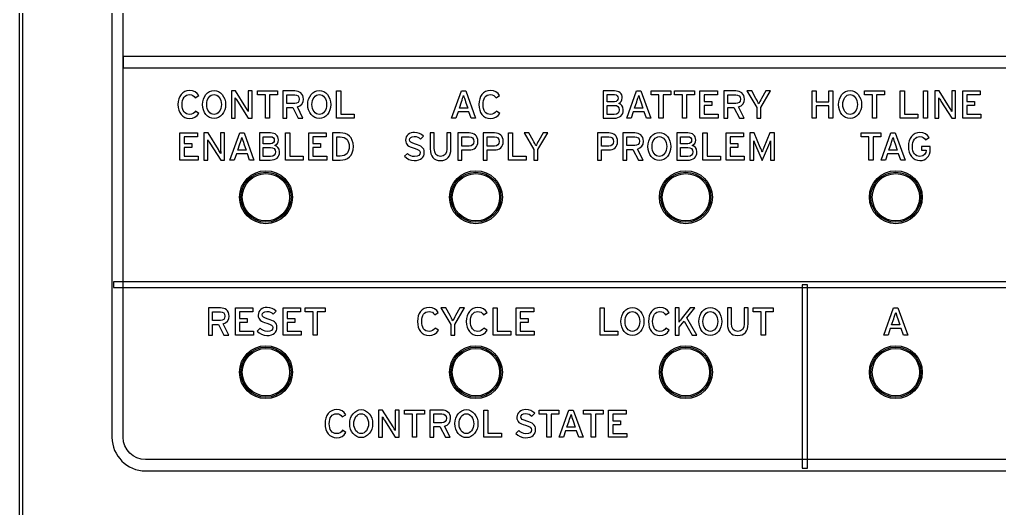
# Model space of a CAD drawing. Extents: x 5.5 to 12.5, y 5.1 to 18.5.
# Drawn here: x 5.5 to 9, y 11.382 to 13.128 of the extents above; entities that cross this region are included whole.
import ezdxf

# ---------------------------------------------------------------- set-up
doc = ezdxf.new("R2010")
doc.units = 0
doc.header["$MEASUREMENT"] = 0
doc.layers.get('0').update_dxf_attribs({"linetype": 'CONTINUOUS'})

# ---------------------------------------------------------------- blocks, each defined once
blk = doc.blocks.new('AI9-BLK22')
at = {"color": 7}
blk.add_lwpolyline([(-3.1301, 0.02), (-3.1301, -0.02), (3.13, -0.02), (3.13, 0.02)], close=True, dxfattribs=at)
blk = doc.blocks.new('AI9-BLK21')
at = {"color": 7}
blk.add_lwpolyline([(-3.1602, 0.0101), (-3.1602, -0.0101), (3.16, -0.0101), (3.16, 0.0101)], close=True, dxfattribs=at)
blk = doc.blocks.new('AI9-BLK4')
at = {"color": 7}
blk.add_lwpolyline([(0.0918, -0.0487), (0.0918, 0.0487), (0.1065, 0.0487), (0.1065, -0.0344), (0.1549, -0.0344), (0.1549, -0.0487)], close=True, dxfattribs=at)
for points, knots in [([(-0.2451, -0.0502), (-0.2592, -0.0502), (-0.2715, -0.044), (-0.2797, -0.0344), (-0.2797, -0.0344), (-0.2692, -0.0244), (-0.2692, -0.0244), (-0.2627, -0.0314), (-0.2532, -0.0359), (-0.2439, -0.0359), (-0.2303, -0.0359), (-0.2238, -0.0311), (-0.2238, -0.0216), (-0.2238, -0.0142), (-0.2296, -0.0104), (-0.2458, -0.0056), (-0.2663, 0.0006), (-0.2761, 0.0058), (-0.2761, 0.023), (-0.2761, 0.0399), (-0.262, 0.0502), (-0.2441, 0.0502), (-0.231, 0.0502), (-0.221, 0.0452), (-0.2124, 0.0369), (-0.2124, 0.0369), (-0.2226, 0.0264), (-0.2226, 0.0264), (-0.2288, 0.0328), (-0.2356, 0.0359), (-0.2453, 0.0359), (-0.2567, 0.0359), (-0.2615, 0.0302), (-0.2615, 0.0237), (-0.2615, 0.017), (-0.257, 0.0135), (-0.2403, 0.0085), (-0.221, 0.0028), (-0.2091, -0.0034), (-0.2091, -0.0208), (-0.2091, -0.0382), (-0.2203, -0.0502), (-0.2451, -0.0502)], [0, 0, 0, 0, 1, 1, 1, 2, 2, 2, 3, 3, 3, 4, 4, 4, 5, 5, 5, 6, 6, 6, 7, 7, 7, 8, 8, 8, 9, 9, 9, 10, 10, 10, 11, 11, 11, 12, 12, 12, 13, 13, 13, 14, 14, 14, 14]), ([(-0.1514, -0.0502), (-0.1755, -0.0502), (-0.1879, -0.0345), (-0.1879, -0.0078), (-0.1879, -0.0078), (-0.1879, 0.0487), (-0.1879, 0.0487), (-0.1879, 0.0487), (-0.1735, 0.0487), (-0.1735, 0.0487), (-0.1735, 0.0487), (-0.1735, -0.0073), (-0.1735, -0.0073), (-0.1735, -0.0258), (-0.1657, -0.0356), (-0.1512, -0.0356), (-0.1359, -0.0356), (-0.1287, -0.0261), (-0.1287, -0.0084), (-0.1287, -0.0084), (-0.1287, 0.0487), (-0.1287, 0.0487), (-0.1287, 0.0487), (-0.1142, 0.0487), (-0.1142, 0.0487), (-0.1142, 0.0487), (-0.1142, -0.008), (-0.1142, -0.008), (-0.1142, -0.0352), (-0.1273, -0.0502), (-0.1514, -0.0502)], [0, 0, 0, 0, 1, 1, 1, 2, 2, 2, 3, 3, 3, 4, 4, 4, 5, 5, 5, 6, 6, 6, 7, 7, 7, 8, 8, 8, 9, 9, 9, 10, 10, 10, 10]), ([(-0.0498, -0.0123), (-0.0498, -0.0123), (-0.0753, -0.0123), (-0.0753, -0.0123), (-0.0753, -0.0123), (-0.0753, -0.0487), (-0.0753, -0.0487), (-0.0753, -0.0487), (-0.0896, -0.0487), (-0.0896, -0.0487), (-0.0896, -0.0487), (-0.0896, 0.0487), (-0.0896, 0.0487), (-0.0896, 0.0487), (-0.0489, 0.0487), (-0.0489, 0.0487), (-0.031, 0.0487), (-0.0176, 0.0383), (-0.0176, 0.0182), (-0.0176, -0.0018), (-0.031, -0.0123), (-0.0498, -0.0123)], [0, 0, 0, 0, 1, 1, 1, 2, 2, 2, 3, 3, 3, 4, 4, 4, 5, 5, 5, 6, 6, 6, 7, 7, 7, 7]), ([(0.0408, -0.0123), (0.0408, -0.0123), (0.0155, -0.0123), (0.0155, -0.0123), (0.0155, -0.0123), (0.0155, -0.0487), (0.0155, -0.0487), (0.0155, -0.0487), (0.0012, -0.0487), (0.0012, -0.0487), (0.0012, -0.0487), (0.0012, 0.0487), (0.0012, 0.0487), (0.0012, 0.0487), (0.0419, 0.0487), (0.0419, 0.0487), (0.0598, 0.0487), (0.073, 0.0383), (0.073, 0.0182), (0.073, -0.0018), (0.0598, -0.0123), (0.0408, -0.0123)], [0, 0, 0, 0, 1, 1, 1, 2, 2, 2, 3, 3, 3, 4, 4, 4, 5, 5, 5, 6, 6, 6, 7, 7, 7, 7]), ([(0.1969, -0.0101), (0.1969, -0.0101), (0.1969, -0.0487), (0.1969, -0.0487), (0.1969, -0.0487), (0.1822, -0.0487), (0.1822, -0.0487), (0.1822, -0.0487), (0.1822, -0.0101), (0.1822, -0.0101), (0.1822, -0.0101), (0.1475, 0.0487), (0.1475, 0.0487), (0.1475, 0.0487), (0.1645, 0.0487), (0.1645, 0.0487), (0.1645, 0.0487), (0.1797, 0.0218), (0.1797, 0.0218), (0.1829, 0.0158), (0.1879, 0.0061), (0.1897, 0.0025), (0.1914, 0.0061), (0.1962, 0.0154), (0.1996, 0.0216), (0.1996, 0.0216), (0.215, 0.0487), (0.215, 0.0487), (0.215, 0.0487), (0.2317, 0.0487), (0.2317, 0.0487), (0.2317, 0.0487), (0.1969, -0.0101), (0.1969, -0.0101)], [0, 0, 0, 0, 1, 1, 1, 2, 2, 2, 3, 3, 3, 4, 4, 4, 5, 5, 5, 6, 6, 6, 7, 7, 7, 8, 8, 8, 9, 9, 9, 10, 10, 10, 11, 11, 11, 11]), ([(-0.0491, 0.0349), (-0.0491, 0.0349), (-0.0753, 0.0349), (-0.0753, 0.0349), (-0.0753, 0.0349), (-0.0753, 0.0015), (-0.0753, 0.0015), (-0.0753, 0.0015), (-0.0491, 0.0015), (-0.0491, 0.0015), (-0.0381, 0.0015), (-0.0324, 0.0078), (-0.0324, 0.0182), (-0.0324, 0.0289), (-0.0389, 0.0349), (-0.0491, 0.0349)], [0, 0, 0, 0, 1, 1, 1, 2, 2, 2, 3, 3, 3, 4, 4, 4, 5, 5, 5, 5]), ([(0.0415, 0.0349), (0.0415, 0.0349), (0.0155, 0.0349), (0.0155, 0.0349), (0.0155, 0.0349), (0.0155, 0.0015), (0.0155, 0.0015), (0.0155, 0.0015), (0.0415, 0.0015), (0.0415, 0.0015), (0.0527, 0.0015), (0.0582, 0.0078), (0.0582, 0.0182), (0.0582, 0.0289), (0.0517, 0.0349), (0.0415, 0.0349)], [0, 0, 0, 0, 1, 1, 1, 2, 2, 2, 3, 3, 3, 4, 4, 4, 5, 5, 5, 5])]:
    blk.add_open_spline(points, degree=3, knots=knots, dxfattribs=at)
blk = doc.blocks.new('AI9-BLK3')
at = {"color": 7}
blk.add_lwpolyline([(-0.0106, -0.0486), (-0.0189, -0.0255), (-0.0576, -0.0255), (-0.0657, -0.0486), (-0.0809, -0.0486), (-0.0459, 0.0486), (-0.0304, 0.0486), (0.0049, -0.0486)], close=True, dxfattribs=at)
for points, knots in [([(0.0576, -0.0501), (0.0325, -0.0501), (0.0165, -0.0295), (0.0165, 0), (0.0165, 0.0295), (0.0325, 0.0501), (0.0576, 0.0501), (0.0735, 0.0501), (0.084, 0.0438), (0.0907, 0.032), (0.0907, 0.032), (0.0778, 0.0239), (0.0778, 0.0239), (0.0728, 0.0319), (0.0676, 0.0357), (0.0576, 0.0357), (0.0407, 0.0357), (0.0314, 0.0219), (0.0314, 0), (0.0314, -0.0217), (0.0407, -0.0355), (0.0576, -0.0355), (0.0678, -0.0355), (0.074, -0.0314), (0.079, -0.0234), (0.079, -0.0234), (0.091, -0.0315), (0.091, -0.0315), (0.0841, -0.0434), (0.0723, -0.0501), (0.0576, -0.0501)], [0, 0, 0, 0, 1, 1, 1, 2, 2, 2, 3, 3, 3, 4, 4, 4, 5, 5, 5, 6, 6, 6, 7, 7, 7, 8, 8, 8, 9, 9, 9, 10, 10, 10, 10]), ([(-0.0311, 0.01), (-0.0333, 0.0169), (-0.0373, 0.0281), (-0.0383, 0.0322), (-0.0395, 0.0281), (-0.043, 0.0171), (-0.0454, 0.0098), (-0.0454, 0.0098), (-0.0533, -0.0124), (-0.0533, -0.0124), (-0.0533, -0.0124), (-0.0232, -0.0124), (-0.0232, -0.0124), (-0.0232, -0.0124), (-0.0311, 0.01), (-0.0311, 0.01)], [0, 0, 0, 0, 1, 1, 1, 2, 2, 2, 3, 3, 3, 4, 4, 4, 5, 5, 5, 5])]:
    blk.add_open_spline(points, degree=3, knots=knots, dxfattribs=at)
blk = doc.blocks.new('AI9-BLK2')
at = {"color": 7}
for points in [[(0.0609, 0.0496), (0.0609, 0.1469), (0.0755, 0.1469), (0.0755, 0.0639), (0.1239, 0.0639), (0.1239, 0.0496)], [(0.1436, 0.0496), (0.1436, 0.1469), (0.2063, 0.1469), (0.2063, 0.1326), (0.1582, 0.1326), (0.1582, 0.1087), (0.1861, 0.1087), (0.1861, 0.0946), (0.1582, 0.0946), (0.1582, 0.0639), (0.2083, 0.0639), (0.2083, 0.0496)]]:
    blk.add_lwpolyline(points, close=True, dxfattribs=at)
for major_axis, ratio in [((0, -0.0502), 0.816468), ((0, 0.0356), 0.736081)]:
    blk.add_ellipse((-0.0948, 0.0983), major_axis=major_axis, ratio=ratio, dxfattribs=at)
for points, knots in [([(-0.2762, 0.086), (-0.2762, 0.086), (-0.3017, 0.086), (-0.3017, 0.086), (-0.3017, 0.086), (-0.3017, 0.0496), (-0.3017, 0.0496), (-0.3017, 0.0496), (-0.316, 0.0496), (-0.316, 0.0496), (-0.316, 0.0496), (-0.316, 0.1469), (-0.316, 0.1469), (-0.316, 0.1469), (-0.2753, 0.1469), (-0.2753, 0.1469), (-0.2574, 0.1469), (-0.244, 0.1366), (-0.244, 0.1164), (-0.244, 0.0965), (-0.2574, 0.086), (-0.2762, 0.086)], [0, 0, 0, 0, 1, 1, 1, 2, 2, 2, 3, 3, 3, 4, 4, 4, 5, 5, 5, 6, 6, 6, 7, 7, 7, 7]), ([(-0.1729, 0.0894), (-0.1729, 0.0894), (-0.1529, 0.0496), (-0.1529, 0.0496), (-0.1529, 0.0496), (-0.1698, 0.0496), (-0.1698, 0.0496), (-0.1698, 0.0496), (-0.189, 0.0882), (-0.189, 0.0882), (-0.189, 0.0882), (-0.2109, 0.0882), (-0.2109, 0.0882), (-0.2109, 0.0882), (-0.2109, 0.0496), (-0.2109, 0.0496), (-0.2109, 0.0496), (-0.2252, 0.0496), (-0.2252, 0.0496), (-0.2252, 0.0496), (-0.2252, 0.1469), (-0.2252, 0.1469), (-0.2252, 0.1469), (-0.1827, 0.1469), (-0.1827, 0.1469), (-0.1658, 0.1469), (-0.1515, 0.1378), (-0.1515, 0.1178), (-0.1515, 0.1023), (-0.1596, 0.0927), (-0.1729, 0.0894)], [0, 0, 0, 0, 1, 1, 1, 2, 2, 2, 3, 3, 3, 4, 4, 4, 5, 5, 5, 6, 6, 6, 7, 7, 7, 8, 8, 8, 9, 9, 9, 10, 10, 10, 10]), ([(0.0058, 0.0496), (0.0058, 0.0496), (-0.0328, 0.0496), (-0.0328, 0.0496), (-0.0328, 0.0496), (-0.0328, 0.1469), (-0.0328, 0.1469), (-0.0328, 0.1469), (0.0071, 0.1469), (0.0071, 0.1469), (0.0242, 0.1469), (0.0351, 0.138), (0.0351, 0.1216), (0.0351, 0.1118), (0.0299, 0.1056), (0.0228, 0.1021), (0.0304, 0.1001), (0.0392, 0.093), (0.0392, 0.0796), (0.0392, 0.0598), (0.0271, 0.0496), (0.0058, 0.0496)], [0, 0, 0, 0, 1, 1, 1, 2, 2, 2, 3, 3, 3, 4, 4, 4, 5, 5, 5, 6, 6, 6, 7, 7, 7, 7]), ([(0.3017, 0.0496), (0.3017, 0.0496), (0.3017, 0.1011), (0.3017, 0.1011), (0.3017, 0.1068), (0.3017, 0.1154), (0.3019, 0.1182), (0.3008, 0.1154), (0.2981, 0.1083), (0.2957, 0.1028), (0.2957, 0.1028), (0.2721, 0.0481), (0.2721, 0.0481), (0.2721, 0.0481), (0.2486, 0.1028), (0.2486, 0.1028), (0.2464, 0.1083), (0.2437, 0.1154), (0.2424, 0.1182), (0.2426, 0.1154), (0.2428, 0.1068), (0.2428, 0.1011), (0.2428, 0.1011), (0.2428, 0.0496), (0.2428, 0.0496), (0.2428, 0.0496), (0.229, 0.0496), (0.229, 0.0496), (0.229, 0.0496), (0.229, 0.1469), (0.229, 0.1469), (0.229, 0.1469), (0.244, 0.1469), (0.244, 0.1469), (0.244, 0.1469), (0.2659, 0.0951), (0.2659, 0.0951), (0.2681, 0.0896), (0.2712, 0.0825), (0.2724, 0.0784), (0.2738, 0.0825), (0.2766, 0.0894), (0.279, 0.0951), (0.279, 0.0951), (0.3003, 0.1469), (0.3003, 0.1469), (0.3003, 0.1469), (0.316, 0.1469), (0.316, 0.1469), (0.316, 0.1469), (0.316, 0.0496), (0.316, 0.0496), (0.316, 0.0496), (0.3017, 0.0496), (0.3017, 0.0496)], [0, 0, 0, 0, 1, 1, 1, 2, 2, 2, 3, 3, 3, 4, 4, 4, 5, 5, 5, 6, 6, 6, 7, 7, 7, 8, 8, 8, 9, 9, 9, 10, 10, 10, 11, 11, 11, 12, 12, 12, 13, 13, 13, 14, 14, 14, 15, 15, 15, 16, 16, 16, 17, 17, 17, 18, 18, 18, 18]), ([(-0.2755, 0.1332), (-0.2755, 0.1332), (-0.3017, 0.1332), (-0.3017, 0.1332), (-0.3017, 0.1332), (-0.3017, 0.0997), (-0.3017, 0.0997), (-0.3017, 0.0997), (-0.2755, 0.0997), (-0.2755, 0.0997), (-0.2645, 0.0997), (-0.259, 0.1061), (-0.259, 0.1164), (-0.259, 0.1271), (-0.2654, 0.1332), (-0.2755, 0.1332)], [0, 0, 0, 0, 1, 1, 1, 2, 2, 2, 3, 3, 3, 4, 4, 4, 5, 5, 5, 5]), ([(-0.1827, 0.1332), (-0.1827, 0.1332), (-0.2109, 0.1332), (-0.2109, 0.1332), (-0.2109, 0.1332), (-0.2109, 0.1018), (-0.2109, 0.1018), (-0.2109, 0.1018), (-0.1827, 0.1018), (-0.1827, 0.1018), (-0.1729, 0.1018), (-0.1661, 0.1068), (-0.1661, 0.1175), (-0.1661, 0.1276), (-0.1729, 0.1332), (-0.1827, 0.1332)], [0, 0, 0, 0, 1, 1, 1, 2, 2, 2, 3, 3, 3, 4, 4, 4, 5, 5, 5, 5]), ([(0.007, 0.1335), (0.007, 0.1335), (-0.019, 0.1335), (-0.019, 0.1335), (-0.019, 0.1335), (-0.019, 0.1083), (-0.019, 0.1083), (-0.019, 0.1083), (0.007, 0.1083), (0.007, 0.1083), (0.0166, 0.1083), (0.0206, 0.1144), (0.0206, 0.1208), (0.0206, 0.128), (0.0168, 0.1335), (0.007, 0.1335)], [0, 0, 0, 0, 1, 1, 1, 2, 2, 2, 3, 3, 3, 4, 4, 4, 5, 5, 5, 5]), ([(0.0073, 0.0953), (0.0073, 0.0953), (-0.019, 0.0953), (-0.019, 0.0953), (-0.019, 0.0953), (-0.019, 0.063), (-0.019, 0.063), (-0.019, 0.063), (0.007, 0.063), (0.007, 0.063), (0.0199, 0.063), (0.0245, 0.0696), (0.0245, 0.0791), (0.0245, 0.0891), (0.0183, 0.0953), (0.0073, 0.0953)], [0, 0, 0, 0, 1, 1, 1, 2, 2, 2, 3, 3, 3, 4, 4, 4, 5, 5, 5, 5])]:
    blk.add_open_spline(points, degree=3, knots=knots, dxfattribs=at)
blk = doc.blocks.new('AI9-BLK1')
at = {"color": 7}
for points in [[(-0.1923, -0.0486), (-0.2006, -0.0255), (-0.2395, -0.0255), (-0.2476, -0.0486), (-0.2626, -0.0486), (-0.2276, 0.0486), (-0.2123, 0.0486), (-0.1768, -0.0486)], [(-0.1334, 0.0343), (-0.1334, -0.0486), (-0.1479, -0.0486), (-0.1479, 0.0343), (-0.1763, 0.0343), (-0.1763, 0.0486), (-0.105, 0.0486), (-0.105, 0.0343)], [(-0.049, 0.0343), (-0.049, -0.0486), (-0.0636, -0.0486), (-0.0636, 0.0343), (-0.0919, 0.0343), (-0.0919, 0.0486), (-0.0208, 0.0486), (-0.0208, 0.0343)], [(-0.0016, -0.0486), (-0.0016, 0.0486), (0.0611, 0.0486), (0.0611, 0.0345), (0.013, 0.0345), (0.013, 0.0105), (0.0409, 0.0105), (0.0409, -0.0038), (0.013, -0.0038), (0.013, -0.0345), (0.0631, -0.0345), (0.0631, -0.0486)]]:
    blk.add_lwpolyline(points, close=True, dxfattribs=at)
for points, knots in [([(-0.3084, -0.0486), (-0.3084, -0.0486), (-0.3472, -0.0486), (-0.3472, -0.0486), (-0.3472, -0.0486), (-0.3472, 0.0486), (-0.3472, 0.0486), (-0.3472, 0.0486), (-0.307, 0.0486), (-0.307, 0.0486), (-0.2902, 0.0486), (-0.2791, 0.0398), (-0.2791, 0.0234), (-0.2791, 0.0134), (-0.2845, 0.0074), (-0.2915, 0.004), (-0.284, 0.0019), (-0.2752, -0.0052), (-0.2752, -0.0188), (-0.2752, -0.0384), (-0.2872, -0.0486), (-0.3084, -0.0486)], [0, 0, 0, 0, 1, 1, 1, 2, 2, 2, 3, 3, 3, 4, 4, 4, 5, 5, 5, 6, 6, 6, 7, 7, 7, 7]), ([(-0.3072, 0.0353), (-0.3072, 0.0353), (-0.3334, 0.0353), (-0.3334, 0.0353), (-0.3334, 0.0353), (-0.3334, 0.0102), (-0.3334, 0.0102), (-0.3334, 0.0102), (-0.3072, 0.0102), (-0.3072, 0.0102), (-0.2977, 0.0102), (-0.2938, 0.0162), (-0.2938, 0.0226), (-0.2938, 0.0298), (-0.2976, 0.0353), (-0.3072, 0.0353)], [0, 0, 0, 0, 1, 1, 1, 2, 2, 2, 3, 3, 3, 4, 4, 4, 5, 5, 5, 5]), ([(0.1363, -0.0088), (0.1363, -0.0088), (0.1561, -0.0486), (0.1561, -0.0486), (0.1561, -0.0486), (0.1394, -0.0486), (0.1394, -0.0486), (0.1394, -0.0486), (0.1201, -0.0102), (0.1201, -0.0102), (0.1201, -0.0102), (0.0981, -0.0102), (0.0981, -0.0102), (0.0981, -0.0102), (0.0981, -0.0486), (0.0981, -0.0486), (0.0981, -0.0486), (0.0838, -0.0486), (0.0838, -0.0486), (0.0838, -0.0486), (0.0838, 0.0486), (0.0838, 0.0486), (0.0838, 0.0486), (0.1265, 0.0486), (0.1265, 0.0486), (0.1434, 0.0486), (0.1577, 0.0396), (0.1577, 0.0196), (0.1577, 0.0041), (0.1496, -0.0055), (0.1363, -0.0088)], [0, 0, 0, 0, 1, 1, 1, 2, 2, 2, 3, 3, 3, 4, 4, 4, 5, 5, 5, 6, 6, 6, 7, 7, 7, 8, 8, 8, 9, 9, 9, 10, 10, 10, 10]), ([(0.2157, -0.0102), (0.2157, -0.0102), (0.2157, -0.0486), (0.2157, -0.0486), (0.2157, -0.0486), (0.2013, -0.0486), (0.2013, -0.0486), (0.2013, -0.0486), (0.2013, -0.0102), (0.2013, -0.0102), (0.2013, -0.0102), (0.1663, 0.0486), (0.1663, 0.0486), (0.1663, 0.0486), (0.1834, 0.0486), (0.1834, 0.0486), (0.1834, 0.0486), (0.1985, 0.0219), (0.1985, 0.0219), (0.202, 0.0158), (0.207, 0.0062), (0.2085, 0.0026), (0.2102, 0.0062), (0.2151, 0.0155), (0.2185, 0.0217), (0.2185, 0.0217), (0.2338, 0.0486), (0.2338, 0.0486), (0.2338, 0.0486), (0.2507, 0.0486), (0.2507, 0.0486), (0.2507, 0.0486), (0.2157, -0.0102), (0.2157, -0.0102)], [0, 0, 0, 0, 1, 1, 1, 2, 2, 2, 3, 3, 3, 4, 4, 4, 5, 5, 5, 6, 6, 6, 7, 7, 7, 8, 8, 8, 9, 9, 9, 10, 10, 10, 11, 11, 11, 11]), ([(-0.2128, 0.01), (-0.2152, 0.0169), (-0.219, 0.0281), (-0.2202, 0.0322), (-0.2213, 0.0281), (-0.2247, 0.0171), (-0.2273, 0.0098), (-0.2273, 0.0098), (-0.235, -0.0124), (-0.235, -0.0124), (-0.235, -0.0124), (-0.2051, -0.0124), (-0.2051, -0.0124), (-0.2051, -0.0124), (-0.2128, 0.01), (-0.2128, 0.01)], [0, 0, 0, 0, 1, 1, 1, 2, 2, 2, 3, 3, 3, 4, 4, 4, 5, 5, 5, 5]), ([(0.1265, 0.035), (0.1265, 0.035), (0.0981, 0.035), (0.0981, 0.035), (0.0981, 0.035), (0.0981, 0.0036), (0.0981, 0.0036), (0.0981, 0.0036), (0.1265, 0.0036), (0.1265, 0.0036), (0.1362, 0.0036), (0.1431, 0.0086), (0.1431, 0.0193), (0.1431, 0.0293), (0.1363, 0.035), (0.1265, 0.035)], [0, 0, 0, 0, 1, 1, 1, 2, 2, 2, 3, 3, 3, 4, 4, 4, 5, 5, 5, 5]), ([(-0.307, -0.0029), (-0.307, -0.0029), (-0.3334, -0.0029), (-0.3334, -0.0029), (-0.3334, -0.0029), (-0.3334, -0.0353), (-0.3334, -0.0353), (-0.3334, -0.0353), (-0.3074, -0.0353), (-0.3074, -0.0353), (-0.2945, -0.0353), (-0.2898, -0.0288), (-0.2898, -0.0191), (-0.2898, -0.0091), (-0.296, -0.0029), (-0.307, -0.0029)], [0, 0, 0, 0, 1, 1, 1, 2, 2, 2, 3, 3, 3, 4, 4, 4, 5, 5, 5, 5])]:
    blk.add_open_spline(points, degree=3, knots=knots, dxfattribs=at)

msp = doc.modelspace()

# ---------------------------------------------------------------- linework, layer by layer
at = {"color": 7}
for points in [[(6.392, 12.8586), (6.392, 12.7758), (6.3776, 12.7758), (6.3776, 12.8586), (6.3491, 12.8586), (6.3491, 12.8729), (6.4205, 12.8729), (6.4205, 12.8586)], [(6.6322, 12.7758), (6.6322, 12.8729), (6.6466, 12.8729), (6.6466, 12.7901), (6.6952, 12.7901), (6.6952, 12.7758)], [(8.3898, 12.7758), (8.3898, 12.8194), (8.3452, 12.8194), (8.3452, 12.7758), (8.3306, 12.7758), (8.3306, 12.8729), (8.3452, 12.8729), (8.3452, 12.8337), (8.3898, 12.8337), (8.3898, 12.8729), (8.4045, 12.8729), (8.4045, 12.7758)], [(8.5605, 12.8586), (8.5605, 12.7758), (8.5459, 12.7758), (8.5459, 12.8586), (8.5175, 12.8586), (8.5175, 12.8729), (8.5888, 12.8729), (8.5888, 12.8586)], [(8.6455, 12.7758), (8.6455, 12.8729), (8.6601, 12.8729), (8.6601, 12.7901), (8.7085, 12.7901), (8.7085, 12.7758)], [(8.7288, 12.7758), (8.7288, 12.8729), (8.7433, 12.8729), (8.7433, 12.7758)], [(8.8685, 12.7758), (8.8685, 12.8729), (8.9312, 12.8729), (8.9312, 12.8588), (8.8832, 12.8588), (8.8832, 12.8349), (8.9111, 12.8349), (8.9111, 12.8206), (8.8832, 12.8206), (8.8832, 12.7899), (8.9333, 12.7899), (8.9333, 12.7758)], [(6.0725, 12.6258), (6.0725, 12.7231), (6.1352, 12.7231), (6.1352, 12.7088), (6.0871, 12.7088), (6.0871, 12.6848), (6.115, 12.6848), (6.115, 12.6707), (6.0871, 12.6707), (6.0871, 12.6401), (6.1373, 12.6401), (6.1373, 12.6258)], [(6.3212, 12.6258), (6.3131, 12.6488), (6.2742, 12.6488), (6.2661, 12.6258), (6.251, 12.6258), (6.2861, 12.7231), (6.3014, 12.7231), (6.3369, 12.6258)], [(6.4497, 12.6258), (6.4497, 12.7231), (6.4644, 12.7231), (6.4644, 12.6401), (6.5128, 12.6401), (6.5128, 12.6258)], [(6.5324, 12.6258), (6.5324, 12.7231), (6.5949, 12.7231), (6.5949, 12.7088), (6.5471, 12.7088), (6.5471, 12.6848), (6.575, 12.6848), (6.575, 12.6707), (6.5471, 12.6707), (6.5471, 12.6401), (6.5972, 12.6401), (6.5972, 12.6258)], [(8.5481, 12.7088), (8.5481, 12.6258), (8.5337, 12.6258), (8.5337, 12.7088), (8.5053, 12.7088), (8.5053, 12.7231), (8.5766, 12.7231), (8.5766, 12.7088)], [(8.6474, 12.6258), (8.6391, 12.6488), (8.6003, 12.6488), (8.5922, 12.6258), (8.5771, 12.6258), (8.612, 12.7231), (8.6276, 12.7231), (8.6629, 12.6258)], [(8.2946, 12.1808), (8.2946, 11.5256), (8.3147, 11.5256), (8.3147, 12.1808)], [(6.2704, 12.0008), (6.2704, 12.098), (6.3331, 12.098), (6.3331, 12.0838), (6.2851, 12.0838), (6.2851, 12.0599), (6.313, 12.0599), (6.313, 12.0456), (6.2851, 12.0456), (6.2851, 12.0149), (6.3352, 12.0149), (6.3352, 12.0008)], [(6.4408, 12.0008), (6.4408, 12.098), (6.5033, 12.098), (6.5033, 12.0838), (6.4552, 12.0838), (6.4552, 12.0599), (6.4833, 12.0599), (6.4833, 12.0456), (6.4552, 12.0456), (6.4552, 12.0149), (6.5055, 12.0149), (6.5055, 12.0008)], [(6.5629, 12.0837), (6.5629, 12.0008), (6.5484, 12.0008), (6.5484, 12.0837), (6.52, 12.0837), (6.52, 12.098), (6.5913, 12.098), (6.5913, 12.0837)], [(7.1908, 12.0008), (7.1908, 12.098), (7.2054, 12.098), (7.2054, 12.0151), (7.2538, 12.0151), (7.2538, 12.0008)], [(7.2735, 12.0008), (7.2735, 12.098), (7.3362, 12.098), (7.3362, 12.0838), (7.2881, 12.0838), (7.2881, 12.0599), (7.316, 12.0599), (7.316, 12.0456), (7.2881, 12.0456), (7.2881, 12.0149), (7.3382, 12.0149), (7.3382, 12.0008)], [(7.5735, 12.0008), (7.5735, 12.098), (7.5882, 12.098), (7.5882, 12.0151), (7.6366, 12.0151), (7.6366, 12.0008)], [(8.1635, 12.0837), (8.1635, 12.0008), (8.1489, 12.0008), (8.1489, 12.0837), (8.1206, 12.0837), (8.1206, 12.098), (8.1917, 12.098), (8.1917, 12.0837)], [(8.657, 12.0008), (8.6487, 12.0239), (8.6098, 12.0239), (8.6019, 12.0008), (8.5867, 12.0008), (8.6217, 12.098), (8.637, 12.098), (8.6725, 12.0008)], [(6.9176, 11.7187), (6.9176, 11.6358), (6.9031, 11.6358), (6.9031, 11.7187), (6.8747, 11.7187), (6.8747, 11.733), (6.946, 11.733), (6.946, 11.7187)], [(7.1577, 11.6358), (7.1577, 11.733), (7.1722, 11.733), (7.1722, 11.6501), (7.2207, 11.6501), (7.2207, 11.6358)], [(7.398, 11.7187), (7.398, 11.6358), (7.3835, 11.6358), (7.3835, 11.7187), (7.3551, 11.7187), (7.3551, 11.733), (7.4264, 11.733), (7.4264, 11.7187)], [(7.4972, 11.6358), (7.4889, 11.6589), (7.4502, 11.6589), (7.4421, 11.6358), (7.4269, 11.6358), (7.4619, 11.733), (7.4774, 11.733), (7.5127, 11.6358)], [(7.5563, 11.7187), (7.5563, 11.6358), (7.5417, 11.6358), (7.5417, 11.7187), (7.5134, 11.7187), (7.5134, 11.733), (7.5845, 11.733), (7.5845, 11.7187)], [(7.6037, 11.6358), (7.6037, 11.733), (7.6664, 11.733), (7.6664, 11.7188), (7.6183, 11.7188), (7.6183, 11.6949), (7.6462, 11.6949), (7.6462, 11.6806), (7.6183, 11.6806), (7.6183, 11.6499), (7.6684, 11.6499), (7.6684, 11.6358)]]:
    msp.add_lwpolyline(points, close=True, dxfattribs=at)
for centre, radius in [((6.3797, 12.4933), 0.0945), ((6.3797, 12.4933), 0.0895), ((6.3797, 12.4933), 0.0845), ((7.1297, 12.4933), 0.0945), ((7.1297, 12.4933), 0.0895), ((7.1297, 12.4933), 0.0845), ((7.8797, 12.4933), 0.0945), ((7.8797, 12.4933), 0.0895), ((7.8797, 12.4933), 0.0845), ((8.6297, 12.4933), 0.0945), ((8.6297, 12.4933), 0.0895), ((8.6297, 12.4933), 0.0845), ((6.3797, 11.8684), 0.0945), ((6.3797, 11.8684), 0.0895), ((6.3797, 11.8684), 0.0845), ((7.1297, 11.8684), 0.0945), ((7.1297, 11.8684), 0.0895), ((7.1297, 11.8684), 0.0845), ((7.8797, 11.8684), 0.0945), ((7.8797, 11.8684), 0.0895), ((7.8797, 11.8684), 0.0845), ((8.6297, 11.8684), 0.0945), ((8.6297, 11.8684), 0.0895), ((8.6297, 11.8684), 0.0845)]:
    msp.add_circle(centre, radius, dxfattribs=at)
for centre, major_axis, ratio in [((6.1943, 12.8244), (0, -0.0501), 0.821306), ((6.1943, 12.8245), (0, 0.0356), 0.740924), ((6.5701, 12.8244), (0, -0.0501), 0.821306), ((6.5701, 12.8245), (0, 0.0356), 0.736081), ((8.4663, 12.8244), (0, -0.0501), 0.821306), ((8.4663, 12.8245), (0, 0.0356), 0.736081), ((7.6886, 12.0494), (0, -0.0501), 0.821306), ((7.6886, 12.0495), (0, 0.0356), 0.736081), ((7.967, 12.0494), (0, -0.0501), 0.821306), ((7.967, 12.0495), (0, 0.0356), 0.740924), ((6.7197, 11.6845), (0, -0.05), 0.819279), ((7.0957, 11.6845), (0, -0.05), 0.822721), ((6.7197, 11.6844), (0, 0.0355), 0.737864), ((7.0957, 11.6844), (0, 0.0355), 0.737864)]:
    msp.add_ellipse(centre, major_axis=major_axis, ratio=ratio, dxfattribs=at)
for points, knots in [([(5.8796, 18.4983), (5.6701, 18.4983), (5.4996, 18.3279), (5.4996, 18.1183), (5.4996, 18.1183), (5.4996, 5.8684), (5.4996, 5.8684), (5.4996, 5.6589), (5.6701, 5.4884), (5.8796, 5.4884), (5.8796, 5.4884), (12.1297, 5.4884), (12.1297, 5.4884), (12.3391, 5.4884), (12.5097, 5.6589), (12.5097, 5.8684), (12.5097, 5.8684), (12.5097, 18.1183), (12.5097, 18.1183), (12.5097, 18.3279), (12.3391, 18.4983), (12.1297, 18.4983), (12.1297, 18.4983), (5.8796, 18.4983), (5.8796, 18.4983)], [0, 0, 0, 0, 1, 1, 1, 2, 2, 2, 3, 3, 3, 4, 4, 4, 5, 5, 5, 6, 6, 6, 7, 7, 7, 8, 8, 8, 8]), ([(5.5096, 5.8684), (5.5096, 5.8684), (5.5096, 18.1183), (5.5096, 18.1183), (5.5096, 18.3224), (5.6756, 18.4883), (5.8796, 18.4883), (5.8796, 18.4883), (12.1297, 18.4883), (12.1297, 18.4883), (12.3336, 18.4883), (12.4997, 18.3224), (12.4997, 18.1183), (12.4997, 18.1183), (12.4997, 5.8684), (12.4997, 5.8684), (12.4997, 5.6644), (12.3336, 5.4984), (12.1297, 5.4984), (12.1297, 5.4984), (5.8796, 5.4984), (5.8796, 5.4984), (5.6756, 5.4984), (5.5096, 5.6644), (5.5096, 5.8684)], [0, 0, 0, 0, 1, 1, 1, 2, 2, 2, 3, 3, 3, 4, 4, 4, 5, 5, 5, 6, 6, 6, 7, 7, 7, 8, 8, 8, 8]), ([(5.9497, 11.5156), (5.8835, 11.5156), (5.8296, 11.5697), (5.8296, 11.6358), (5.8296, 11.6358), (5.8296, 16.4958), (5.8296, 16.4958), (5.8296, 16.562), (5.8835, 16.6157), (5.9497, 16.6157), (5.9497, 16.6157), (12.0497, 16.6157), (12.0497, 16.6157), (12.1159, 16.6157), (12.1696, 16.562), (12.1696, 16.4958), (12.1696, 16.4958), (12.1696, 11.6358), (12.1696, 11.6358), (12.1696, 11.5697), (12.1159, 11.5156), (12.0497, 11.5156), (12.0497, 11.5156), (5.9497, 11.5156), (5.9497, 11.5156)], [0, 0, 0, 0, 1, 1, 1, 2, 2, 2, 3, 3, 3, 4, 4, 4, 5, 5, 5, 6, 6, 6, 7, 7, 7, 8, 8, 8, 8]), ([(12.0497, 11.5559), (12.0938, 11.5559), (12.1297, 11.5917), (12.1297, 11.6358), (12.1297, 11.6358), (12.1297, 16.4958), (12.1297, 16.4958), (12.1297, 16.5399), (12.0938, 16.5757), (12.0497, 16.5757), (12.0497, 16.5757), (5.9497, 16.5757), (5.9497, 16.5757), (5.9054, 16.5757), (5.8696, 16.5399), (5.8696, 16.4958), (5.8696, 16.4958), (5.8696, 11.6358), (5.8696, 11.6358), (5.8696, 11.5917), (5.9054, 11.5559), (5.9497, 11.5559), (5.9497, 11.5559), (12.0497, 11.5559), (12.0497, 11.5559)], [0, 0, 0, 0, 1, 1, 1, 2, 2, 2, 3, 3, 3, 4, 4, 4, 5, 5, 5, 6, 6, 6, 7, 7, 7, 8, 8, 8, 8]), ([(5.8696, 12.9558), (5.8696, 12.9558), (5.8696, 11.6358), (5.8696, 11.6358), (5.8696, 11.5917), (5.9054, 11.5559), (5.9497, 11.5559), (5.9497, 11.5559), (12.0497, 11.5559), (12.0497, 11.5559), (12.0938, 11.5559), (12.1297, 11.5917), (12.1297, 11.6358), (12.1297, 11.6358), (12.1297, 12.9558), (12.1297, 12.9558), (12.1297, 12.9558), (5.8696, 12.9558), (5.8696, 12.9558)], [0, 0, 0, 0, 1, 1, 1, 2, 2, 2, 3, 3, 3, 4, 4, 4, 5, 5, 5, 6, 6, 6, 6]), ([(6.1064, 12.7742), (6.0813, 12.7742), (6.0653, 12.7949), (6.0653, 12.8244), (6.0653, 12.8538), (6.0813, 12.8745), (6.1064, 12.8745), (6.1223, 12.8745), (6.1328, 12.8681), (6.1395, 12.8564), (6.1395, 12.8564), (6.1266, 12.8483), (6.1266, 12.8483), (6.1216, 12.8562), (6.1164, 12.86), (6.1064, 12.86), (6.0896, 12.86), (6.0802, 12.8462), (6.0802, 12.8244), (6.0802, 12.8027), (6.0896, 12.7889), (6.1064, 12.7889), (6.1166, 12.7889), (6.1228, 12.793), (6.1278, 12.8009), (6.1278, 12.8009), (6.1398, 12.7928), (6.1398, 12.7928), (6.133, 12.781), (6.1211, 12.7742), (6.1064, 12.7742)], [0, 0, 0, 0, 1, 1, 1, 2, 2, 2, 3, 3, 3, 4, 4, 4, 5, 5, 5, 6, 6, 6, 7, 7, 7, 8, 8, 8, 9, 9, 9, 10, 10, 10, 10]), ([(6.3161, 12.7758), (6.3161, 12.7758), (6.2775, 12.8368), (6.2775, 12.8368), (6.2751, 12.8404), (6.2716, 12.8462), (6.2702, 12.8487), (6.2702, 12.845), (6.2702, 12.8316), (6.2702, 12.8263), (6.2702, 12.8263), (6.2702, 12.7758), (6.2702, 12.7758), (6.2702, 12.7758), (6.2561, 12.7758), (6.2561, 12.7758), (6.2561, 12.7758), (6.2561, 12.8729), (6.2561, 12.8729), (6.2561, 12.8729), (6.2709, 12.8729), (6.2709, 12.8729), (6.2709, 12.8729), (6.308, 12.8137), (6.308, 12.8137), (6.3104, 12.8097), (6.3147, 12.8025), (6.3161, 12.7999), (6.3161, 12.8035), (6.3159, 12.8175), (6.3159, 12.8228), (6.3159, 12.8228), (6.3159, 12.8729), (6.3159, 12.8729), (6.3159, 12.8729), (6.33, 12.8729), (6.33, 12.8729), (6.33, 12.8729), (6.33, 12.7758), (6.33, 12.7758), (6.33, 12.7758), (6.3161, 12.7758), (6.3161, 12.7758)], [0, 0, 0, 0, 1, 1, 1, 2, 2, 2, 3, 3, 3, 4, 4, 4, 5, 5, 5, 6, 6, 6, 7, 7, 7, 8, 8, 8, 9, 9, 9, 10, 10, 10, 11, 11, 11, 12, 12, 12, 13, 13, 13, 14, 14, 14, 14]), ([(6.4921, 12.8156), (6.4921, 12.8156), (6.5119, 12.7758), (6.5119, 12.7758), (6.5119, 12.7758), (6.4952, 12.7758), (6.4952, 12.7758), (6.4952, 12.7758), (6.4759, 12.8142), (6.4759, 12.8142), (6.4759, 12.8142), (6.4539, 12.8142), (6.4539, 12.8142), (6.4539, 12.8142), (6.4539, 12.7758), (6.4539, 12.7758), (6.4539, 12.7758), (6.4396, 12.7758), (6.4396, 12.7758), (6.4396, 12.7758), (6.4396, 12.8729), (6.4396, 12.8729), (6.4396, 12.8729), (6.4823, 12.8729), (6.4823, 12.8729), (6.4992, 12.8729), (6.5135, 12.864), (6.5135, 12.844), (6.5135, 12.8285), (6.5054, 12.8189), (6.4921, 12.8156)], [0, 0, 0, 0, 1, 1, 1, 2, 2, 2, 3, 3, 3, 4, 4, 4, 5, 5, 5, 6, 6, 6, 7, 7, 7, 8, 8, 8, 9, 9, 9, 10, 10, 10, 10]), ([(6.4823, 12.8593), (6.4823, 12.8593), (6.4539, 12.8593), (6.4539, 12.8593), (6.4539, 12.8593), (6.4539, 12.828), (6.4539, 12.828), (6.4539, 12.828), (6.4823, 12.828), (6.4823, 12.828), (6.4919, 12.828), (6.4988, 12.833), (6.4988, 12.8437), (6.4988, 12.8537), (6.4921, 12.8593), (6.4823, 12.8593)], [0, 0, 0, 0, 1, 1, 1, 2, 2, 2, 3, 3, 3, 4, 4, 4, 5, 5, 5, 5]), ([(8.8294, 12.7758), (8.8294, 12.7758), (8.7907, 12.8368), (8.7907, 12.8368), (8.7883, 12.8404), (8.785, 12.8462), (8.7834, 12.8487), (8.7834, 12.845), (8.7836, 12.8316), (8.7836, 12.8263), (8.7836, 12.8263), (8.7836, 12.7758), (8.7836, 12.7758), (8.7836, 12.7758), (8.7693, 12.7758), (8.7693, 12.7758), (8.7693, 12.7758), (8.7693, 12.8729), (8.7693, 12.8729), (8.7693, 12.8729), (8.7843, 12.8729), (8.7843, 12.8729), (8.7843, 12.8729), (8.8212, 12.8137), (8.8212, 12.8137), (8.8238, 12.8097), (8.8279, 12.8025), (8.8293, 12.7999), (8.8293, 12.8035), (8.8291, 12.8175), (8.8291, 12.8228), (8.8291, 12.8228), (8.8291, 12.8729), (8.8291, 12.8729), (8.8291, 12.8729), (8.8432, 12.8729), (8.8432, 12.8729), (8.8432, 12.8729), (8.8432, 12.7758), (8.8432, 12.7758), (8.8432, 12.7758), (8.8294, 12.7758), (8.8294, 12.7758)], [0, 0, 0, 0, 1, 1, 1, 2, 2, 2, 3, 3, 3, 4, 4, 4, 5, 5, 5, 6, 6, 6, 7, 7, 7, 8, 8, 8, 9, 9, 9, 10, 10, 10, 11, 11, 11, 12, 12, 12, 13, 13, 13, 14, 14, 14, 14]), ([(6.2179, 12.6258), (6.2179, 12.6258), (6.1791, 12.6867), (6.1791, 12.6867), (6.1769, 12.6904), (6.1734, 12.6962), (6.1721, 12.6988), (6.1721, 12.6952), (6.1721, 12.6816), (6.1721, 12.6762), (6.1721, 12.6762), (6.1721, 12.6258), (6.1721, 12.6258), (6.1721, 12.6258), (6.1579, 12.6258), (6.1579, 12.6258), (6.1579, 12.6258), (6.1579, 12.7231), (6.1579, 12.7231), (6.1579, 12.7231), (6.1727, 12.7231), (6.1727, 12.7231), (6.1727, 12.7231), (6.2098, 12.6637), (6.2098, 12.6637), (6.2122, 12.6597), (6.2165, 12.6525), (6.2179, 12.65), (6.2179, 12.6537), (6.2177, 12.6674), (6.2177, 12.673), (6.2177, 12.673), (6.2177, 12.7231), (6.2177, 12.7231), (6.2177, 12.7231), (6.2318, 12.7231), (6.2318, 12.7231), (6.2318, 12.7231), (6.2318, 12.6258), (6.2318, 12.6258), (6.2318, 12.6258), (6.2179, 12.6258), (6.2179, 12.6258)], [0, 0, 0, 0, 1, 1, 1, 2, 2, 2, 3, 3, 3, 4, 4, 4, 5, 5, 5, 6, 6, 6, 7, 7, 7, 8, 8, 8, 9, 9, 9, 10, 10, 10, 11, 11, 11, 12, 12, 12, 13, 13, 13, 14, 14, 14, 14]), ([(6.3009, 12.6843), (6.2985, 12.6912), (6.2945, 12.7024), (6.2935, 12.7067), (6.2925, 12.7024), (6.2888, 12.6914), (6.2864, 12.6842), (6.2864, 12.6842), (6.2787, 12.6619), (6.2787, 12.6619), (6.2787, 12.6619), (6.3087, 12.6619), (6.3087, 12.6619), (6.3087, 12.6619), (6.3009, 12.6843), (6.3009, 12.6843)], [0, 0, 0, 0, 1, 1, 1, 2, 2, 2, 3, 3, 3, 4, 4, 4, 5, 5, 5, 5]), ([(6.3946, 12.6258), (6.3946, 12.6258), (6.356, 12.6258), (6.356, 12.6258), (6.356, 12.6258), (6.356, 12.7231), (6.356, 12.7231), (6.356, 12.7231), (6.396, 12.7231), (6.396, 12.7231), (6.4129, 12.7231), (6.4239, 12.7141), (6.4239, 12.6978), (6.4239, 12.6879), (6.4187, 12.6817), (6.4115, 12.6783), (6.4192, 12.6762), (6.428, 12.6692), (6.428, 12.6557), (6.428, 12.6359), (6.4158, 12.6258), (6.3946, 12.6258)], [0, 0, 0, 0, 1, 1, 1, 2, 2, 2, 3, 3, 3, 4, 4, 4, 5, 5, 5, 6, 6, 6, 7, 7, 7, 7]), ([(6.3958, 12.7096), (6.3958, 12.7096), (6.3698, 12.7096), (6.3698, 12.7096), (6.3698, 12.7096), (6.3698, 12.6845), (6.3698, 12.6845), (6.3698, 12.6845), (6.3958, 12.6845), (6.3958, 12.6845), (6.4055, 12.6845), (6.4093, 12.6905), (6.4093, 12.6969), (6.4093, 12.7041), (6.4056, 12.7096), (6.3958, 12.7096)], [0, 0, 0, 0, 1, 1, 1, 2, 2, 2, 3, 3, 3, 4, 4, 4, 5, 5, 5, 5]), ([(6.6444, 12.6258), (6.6444, 12.6258), (6.6179, 12.6258), (6.6179, 12.6258), (6.6179, 12.6258), (6.6179, 12.7231), (6.6179, 12.7231), (6.6179, 12.7231), (6.6444, 12.7231), (6.6444, 12.7231), (6.6704, 12.7231), (6.6918, 12.7088), (6.6918, 12.6743), (6.6918, 12.6401), (6.6697, 12.6258), (6.6444, 12.6258)], [0, 0, 0, 0, 1, 1, 1, 2, 2, 2, 3, 3, 3, 4, 4, 4, 5, 5, 5, 5]), ([(6.6444, 12.7088), (6.6444, 12.7088), (6.6323, 12.7088), (6.6323, 12.7088), (6.6323, 12.7088), (6.6323, 12.6401), (6.6323, 12.6401), (6.6323, 12.6401), (6.6444, 12.6401), (6.6444, 12.6401), (6.6675, 12.6401), (6.6768, 12.654), (6.6768, 12.6743), (6.6768, 12.6948), (6.6675, 12.7088), (6.6444, 12.7088)], [0, 0, 0, 0, 1, 1, 1, 2, 2, 2, 3, 3, 3, 4, 4, 4, 5, 5, 5, 5]), ([(8.6269, 12.6843), (8.6246, 12.6912), (8.6207, 12.7024), (8.6196, 12.7067), (8.6184, 12.7024), (8.615, 12.6914), (8.6126, 12.6842), (8.6126, 12.6842), (8.6046, 12.6619), (8.6046, 12.6619), (8.6046, 12.6619), (8.6348, 12.6619), (8.6348, 12.6619), (8.6348, 12.6619), (8.6269, 12.6843), (8.6269, 12.6843)], [0, 0, 0, 0, 1, 1, 1, 2, 2, 2, 3, 3, 3, 4, 4, 4, 5, 5, 5, 5]), ([(8.7156, 12.6242), (8.6904, 12.6242), (8.6744, 12.6451), (8.6744, 12.6743), (8.6744, 12.7038), (8.6904, 12.7246), (8.7156, 12.7246), (8.7314, 12.7246), (8.7419, 12.7181), (8.7486, 12.7064), (8.7486, 12.7064), (8.7359, 12.6984), (8.7359, 12.6984), (8.7309, 12.7064), (8.7256, 12.71), (8.7156, 12.71), (8.6985, 12.71), (8.6892, 12.6962), (8.6892, 12.6743), (8.6892, 12.6526), (8.6985, 12.6388), (8.7156, 12.6388), (8.7314, 12.6388), (8.7376, 12.6494), (8.7376, 12.6607), (8.7376, 12.6607), (8.7376, 12.6611), (8.7376, 12.6611), (8.7376, 12.6611), (8.7218, 12.6611), (8.7218, 12.6611), (8.7218, 12.6611), (8.7218, 12.675), (8.7218, 12.675), (8.7218, 12.675), (8.7524, 12.675), (8.7524, 12.675), (8.7524, 12.675), (8.7524, 12.6638), (8.7524, 12.6638), (8.7524, 12.6388), (8.7373, 12.6242), (8.7156, 12.6242)], [0, 0, 0, 0, 1, 1, 1, 2, 2, 2, 3, 3, 3, 4, 4, 4, 5, 5, 5, 6, 6, 6, 7, 7, 7, 8, 8, 8, 9, 9, 9, 10, 10, 10, 11, 11, 11, 12, 12, 12, 13, 13, 13, 14, 14, 14, 14]), ([(6.3962, 12.6714), (6.3962, 12.6714), (6.3698, 12.6714), (6.3698, 12.6714), (6.3698, 12.6714), (6.3698, 12.6392), (6.3698, 12.6392), (6.3698, 12.6392), (6.3956, 12.6392), (6.3956, 12.6392), (6.4086, 12.6392), (6.4134, 12.6457), (6.4134, 12.6552), (6.4134, 12.6652), (6.4072, 12.6714), (6.3962, 12.6714)], [0, 0, 0, 0, 1, 1, 1, 2, 2, 2, 3, 3, 3, 4, 4, 4, 5, 5, 5, 5]), ([(6.2267, 12.0406), (6.2267, 12.0406), (6.2465, 12.0008), (6.2465, 12.0008), (6.2465, 12.0008), (6.2296, 12.0008), (6.2296, 12.0008), (6.2296, 12.0008), (6.2103, 12.0392), (6.2103, 12.0392), (6.2103, 12.0392), (6.1884, 12.0392), (6.1884, 12.0392), (6.1884, 12.0392), (6.1884, 12.0008), (6.1884, 12.0008), (6.1884, 12.0008), (6.1741, 12.0008), (6.1741, 12.0008), (6.1741, 12.0008), (6.1741, 12.098), (6.1741, 12.098), (6.1741, 12.098), (6.2167, 12.098), (6.2167, 12.098), (6.2337, 12.098), (6.248, 12.089), (6.248, 12.069), (6.248, 12.0535), (6.2398, 12.0439), (6.2267, 12.0406)], [0, 0, 0, 0, 1, 1, 1, 2, 2, 2, 3, 3, 3, 4, 4, 4, 5, 5, 5, 6, 6, 6, 7, 7, 7, 8, 8, 8, 9, 9, 9, 10, 10, 10, 10]), ([(6.2167, 12.0842), (6.2167, 12.0842), (6.1884, 12.0842), (6.1884, 12.0842), (6.1884, 12.0842), (6.1884, 12.053), (6.1884, 12.053), (6.1884, 12.053), (6.2167, 12.053), (6.2167, 12.053), (6.2265, 12.053), (6.2332, 12.058), (6.2332, 12.0685), (6.2332, 12.0787), (6.2267, 12.0842), (6.2167, 12.0842)], [0, 0, 0, 0, 1, 1, 1, 2, 2, 2, 3, 3, 3, 4, 4, 4, 5, 5, 5, 5]), ([(6.3829, 11.9993), (6.3688, 11.9993), (6.3565, 12.0055), (6.3484, 12.0149), (6.3484, 12.0149), (6.3588, 12.0251), (6.3588, 12.0251), (6.3653, 12.018), (6.375, 12.0136), (6.3841, 12.0136), (6.3977, 12.0136), (6.4043, 12.0184), (6.4043, 12.0277), (6.4043, 12.0353), (6.3986, 12.0391), (6.3822, 12.0439), (6.3617, 12.0499), (6.3519, 12.0551), (6.3519, 12.0725), (6.3519, 12.0894), (6.366, 12.0995), (6.3839, 12.0995), (6.3972, 12.0995), (6.4072, 12.0947), (6.4158, 12.0864), (6.4158, 12.0864), (6.4055, 12.0759), (6.4055, 12.0759), (6.3994, 12.0821), (6.3924, 12.0852), (6.3829, 12.0852), (6.3715, 12.0852), (6.3665, 12.0797), (6.3665, 12.0732), (6.3665, 12.0664), (6.371, 12.063), (6.3879, 12.058), (6.407, 12.0521), (6.4189, 12.0461), (6.4189, 12.0287), (6.4189, 12.0112), (6.4079, 11.9993), (6.3829, 11.9993)], [0, 0, 0, 0, 1, 1, 1, 2, 2, 2, 3, 3, 3, 4, 4, 4, 5, 5, 5, 6, 6, 6, 7, 7, 7, 8, 8, 8, 9, 9, 9, 10, 10, 10, 11, 11, 11, 12, 12, 12, 13, 13, 13, 14, 14, 14, 14]), ([(6.9622, 11.9993), (6.937, 11.9993), (6.921, 12.0199), (6.921, 12.0494), (6.921, 12.0788), (6.937, 12.0995), (6.9622, 12.0995), (6.978, 12.0995), (6.9885, 12.0931), (6.9953, 12.0814), (6.9953, 12.0814), (6.9823, 12.0733), (6.9823, 12.0733), (6.9774, 12.0813), (6.9722, 12.0851), (6.9622, 12.0851), (6.9453, 12.0851), (6.9362, 12.0713), (6.9362, 12.0494), (6.9362, 12.0277), (6.9453, 12.0139), (6.9622, 12.0139), (6.9724, 12.0139), (6.9786, 12.018), (6.9836, 12.026), (6.9836, 12.026), (6.9956, 12.0179), (6.9956, 12.0179), (6.9887, 12.006), (6.977, 11.9993), (6.9622, 11.9993)], [0, 0, 0, 0, 1, 1, 1, 2, 2, 2, 3, 3, 3, 4, 4, 4, 5, 5, 5, 6, 6, 6, 7, 7, 7, 8, 8, 8, 9, 9, 9, 10, 10, 10, 10]), ([(7.0543, 12.0392), (7.0543, 12.0392), (7.0543, 12.0008), (7.0543, 12.0008), (7.0543, 12.0008), (7.0397, 12.0008), (7.0397, 12.0008), (7.0397, 12.0008), (7.0397, 12.0392), (7.0397, 12.0392), (7.0397, 12.0392), (7.0049, 12.098), (7.0049, 12.098), (7.0049, 12.098), (7.022, 12.098), (7.022, 12.098), (7.022, 12.098), (7.0371, 12.0713), (7.0371, 12.0713), (7.0404, 12.0652), (7.0454, 12.0556), (7.0471, 12.052), (7.0487, 12.0556), (7.0537, 12.0649), (7.0571, 12.0711), (7.0571, 12.0711), (7.0724, 12.098), (7.0724, 12.098), (7.0724, 12.098), (7.0891, 12.098), (7.0891, 12.098), (7.0891, 12.098), (7.0543, 12.0392), (7.0543, 12.0392)], [0, 0, 0, 0, 1, 1, 1, 2, 2, 2, 3, 3, 3, 4, 4, 4, 5, 5, 5, 6, 6, 6, 7, 7, 7, 8, 8, 8, 9, 9, 9, 10, 10, 10, 11, 11, 11, 11]), ([(7.1363, 11.9993), (7.1112, 11.9993), (7.0953, 12.0199), (7.0953, 12.0494), (7.0953, 12.0788), (7.1112, 12.0995), (7.1363, 12.0995), (7.1522, 12.0995), (7.1627, 12.0931), (7.1694, 12.0814), (7.1694, 12.0814), (7.1565, 12.0733), (7.1565, 12.0733), (7.1515, 12.0813), (7.1463, 12.0851), (7.1363, 12.0851), (7.1195, 12.0851), (7.1103, 12.0713), (7.1103, 12.0494), (7.1103, 12.0277), (7.1195, 12.0139), (7.1363, 12.0139), (7.1465, 12.0139), (7.1527, 12.018), (7.1577, 12.026), (7.1577, 12.026), (7.1699, 12.0179), (7.1699, 12.0179), (7.1629, 12.006), (7.1512, 11.9993), (7.1363, 11.9993)], [0, 0, 0, 0, 1, 1, 1, 2, 2, 2, 3, 3, 3, 4, 4, 4, 5, 5, 5, 6, 6, 6, 7, 7, 7, 8, 8, 8, 9, 9, 9, 10, 10, 10, 10]), ([(7.7871, 11.9993), (7.762, 11.9993), (7.746, 12.0199), (7.746, 12.0494), (7.746, 12.0788), (7.762, 12.0995), (7.7871, 12.0995), (7.803, 12.0995), (7.8135, 12.0931), (7.8202, 12.0814), (7.8202, 12.0814), (7.8073, 12.0733), (7.8073, 12.0733), (7.8023, 12.0813), (7.7971, 12.0851), (7.7871, 12.0851), (7.7701, 12.0851), (7.7609, 12.0713), (7.7609, 12.0494), (7.7609, 12.0277), (7.7701, 12.0139), (7.7871, 12.0139), (7.7973, 12.0139), (7.8035, 12.018), (7.8085, 12.026), (7.8085, 12.026), (7.8205, 12.0179), (7.8205, 12.0179), (7.8136, 12.006), (7.8018, 11.9993), (7.7871, 11.9993)], [0, 0, 0, 0, 1, 1, 1, 2, 2, 2, 3, 3, 3, 4, 4, 4, 5, 5, 5, 6, 6, 6, 7, 7, 7, 8, 8, 8, 9, 9, 9, 10, 10, 10, 10]), ([(7.9017, 12.0008), (7.9017, 12.0008), (7.8738, 12.0506), (7.8738, 12.0506), (7.8738, 12.0506), (7.8557, 12.0289), (7.8557, 12.0289), (7.8557, 12.0289), (7.8557, 12.0008), (7.8557, 12.0008), (7.8557, 12.0008), (7.8416, 12.0008), (7.8416, 12.0008), (7.8416, 12.0008), (7.8416, 12.098), (7.8416, 12.098), (7.8416, 12.098), (7.8557, 12.098), (7.8557, 12.098), (7.8557, 12.098), (7.8557, 12.0647), (7.8557, 12.0647), (7.8557, 12.0611), (7.8555, 12.0506), (7.8553, 12.0475), (7.8571, 12.0499), (7.8634, 12.058), (7.8667, 12.0621), (7.8667, 12.0621), (7.8955, 12.098), (7.8955, 12.098), (7.8955, 12.098), (7.912, 12.098), (7.912, 12.098), (7.912, 12.098), (7.8834, 12.0628), (7.8834, 12.0628), (7.8834, 12.0628), (7.9182, 12.0008), (7.9182, 12.0008), (7.9182, 12.0008), (7.9017, 12.0008), (7.9017, 12.0008)], [0, 0, 0, 0, 1, 1, 1, 2, 2, 2, 3, 3, 3, 4, 4, 4, 5, 5, 5, 6, 6, 6, 7, 7, 7, 8, 8, 8, 9, 9, 9, 10, 10, 10, 11, 11, 11, 12, 12, 12, 13, 13, 13, 14, 14, 14, 14]), ([(8.0648, 11.9993), (8.0407, 11.9993), (8.0281, 12.0148), (8.0281, 12.0416), (8.0281, 12.0416), (8.0281, 12.098), (8.0281, 12.098), (8.0281, 12.098), (8.0427, 12.098), (8.0427, 12.098), (8.0427, 12.098), (8.0427, 12.042), (8.0427, 12.042), (8.0427, 12.0237), (8.0503, 12.0139), (8.065, 12.0139), (8.0803, 12.0139), (8.0875, 12.0234), (8.0875, 12.0411), (8.0875, 12.0411), (8.0875, 12.098), (8.0875, 12.098), (8.0875, 12.098), (8.102, 12.098), (8.102, 12.098), (8.102, 12.098), (8.102, 12.0413), (8.102, 12.0413), (8.102, 12.0141), (8.0889, 11.9993), (8.0648, 11.9993)], [0, 0, 0, 0, 1, 1, 1, 2, 2, 2, 3, 3, 3, 4, 4, 4, 5, 5, 5, 6, 6, 6, 7, 7, 7, 8, 8, 8, 9, 9, 9, 10, 10, 10, 10]), ([(8.6365, 12.0592), (8.6343, 12.0663), (8.6303, 12.0775), (8.6291, 12.0816), (8.6281, 12.0775), (8.6246, 12.0664), (8.622, 12.0592), (8.622, 12.0592), (8.6143, 12.037), (8.6143, 12.037), (8.6143, 12.037), (8.6443, 12.037), (8.6443, 12.037), (8.6443, 12.037), (8.6365, 12.0592), (8.6365, 12.0592)], [0, 0, 0, 0, 1, 1, 1, 2, 2, 2, 3, 3, 3, 4, 4, 4, 5, 5, 5, 5]), ([(6.632, 11.6344), (6.6068, 11.6344), (6.5908, 11.6549), (6.5908, 11.6844), (6.5908, 11.7138), (6.6068, 11.7345), (6.632, 11.7345), (6.6478, 11.7345), (6.6583, 11.7281), (6.6651, 11.7164), (6.6651, 11.7164), (6.6521, 11.7083), (6.6521, 11.7083), (6.6471, 11.7163), (6.642, 11.7199), (6.632, 11.7199), (6.6149, 11.7199), (6.6058, 11.7063), (6.6058, 11.6844), (6.6058, 11.6625), (6.6149, 11.6489), (6.632, 11.6489), (6.6421, 11.6489), (6.6483, 11.653), (6.6533, 11.661), (6.6533, 11.661), (6.6654, 11.6529), (6.6654, 11.6529), (6.6585, 11.641), (6.6466, 11.6344), (6.632, 11.6344)], [0, 0, 0, 0, 1, 1, 1, 2, 2, 2, 3, 3, 3, 4, 4, 4, 5, 5, 5, 6, 6, 6, 7, 7, 7, 8, 8, 8, 9, 9, 9, 10, 10, 10, 10]), ([(6.8416, 11.6358), (6.8416, 11.6358), (6.8029, 11.6968), (6.8029, 11.6968), (6.8006, 11.7004), (6.7972, 11.7063), (6.7956, 11.7087), (6.7956, 11.7051), (6.7958, 11.6916), (6.7958, 11.6863), (6.7958, 11.6863), (6.7958, 11.6358), (6.7958, 11.6358), (6.7958, 11.6358), (6.7817, 11.6358), (6.7817, 11.6358), (6.7817, 11.6358), (6.7817, 11.733), (6.7817, 11.733), (6.7817, 11.733), (6.7965, 11.733), (6.7965, 11.733), (6.7965, 11.733), (6.8335, 11.6737), (6.8335, 11.6737), (6.8359, 11.6697), (6.8401, 11.6625), (6.8414, 11.6599), (6.8414, 11.6635), (6.8414, 11.6775), (6.8414, 11.6828), (6.8414, 11.6828), (6.8414, 11.733), (6.8414, 11.733), (6.8414, 11.733), (6.8556, 11.733), (6.8556, 11.733), (6.8556, 11.733), (6.8556, 11.6358), (6.8556, 11.6358), (6.8556, 11.6358), (6.8416, 11.6358), (6.8416, 11.6358)], [0, 0, 0, 0, 1, 1, 1, 2, 2, 2, 3, 3, 3, 4, 4, 4, 5, 5, 5, 6, 6, 6, 7, 7, 7, 8, 8, 8, 9, 9, 9, 10, 10, 10, 11, 11, 11, 12, 12, 12, 13, 13, 13, 14, 14, 14, 14]), ([(7.0177, 11.6756), (7.0177, 11.6756), (7.0375, 11.6358), (7.0375, 11.6358), (7.0375, 11.6358), (7.0208, 11.6358), (7.0208, 11.6358), (7.0208, 11.6358), (7.0013, 11.6742), (7.0013, 11.6742), (7.0013, 11.6742), (6.9794, 11.6742), (6.9794, 11.6742), (6.9794, 11.6742), (6.9794, 11.6358), (6.9794, 11.6358), (6.9794, 11.6358), (6.9651, 11.6358), (6.9651, 11.6358), (6.9651, 11.6358), (6.9651, 11.733), (6.9651, 11.733), (6.9651, 11.733), (7.0078, 11.733), (7.0078, 11.733), (7.0247, 11.733), (7.039, 11.724), (7.039, 11.704), (7.039, 11.6883), (7.0308, 11.6789), (7.0177, 11.6756)], [0, 0, 0, 0, 1, 1, 1, 2, 2, 2, 3, 3, 3, 4, 4, 4, 5, 5, 5, 6, 6, 6, 7, 7, 7, 8, 8, 8, 9, 9, 9, 10, 10, 10, 10]), ([(7.3069, 11.6344), (7.2928, 11.6344), (7.2805, 11.6403), (7.2724, 11.6499), (7.2724, 11.6499), (7.2828, 11.6601), (7.2828, 11.6601), (7.2893, 11.653), (7.299, 11.6486), (7.3081, 11.6486), (7.3217, 11.6486), (7.3282, 11.6532), (7.3282, 11.6627), (7.3282, 11.6703), (7.3226, 11.6741), (7.3062, 11.6789), (7.2857, 11.6849), (7.2759, 11.6901), (7.2759, 11.7075), (7.2759, 11.7243), (7.29, 11.7345), (7.3079, 11.7345), (7.3212, 11.7345), (7.3312, 11.7297), (7.3398, 11.7214), (7.3398, 11.7214), (7.3294, 11.7109), (7.3294, 11.7109), (7.3232, 11.7171), (7.3163, 11.7202), (7.3069, 11.7202), (7.2953, 11.7202), (7.2905, 11.7147), (7.2905, 11.7082), (7.2905, 11.7013), (7.295, 11.698), (7.3119, 11.693), (7.331, 11.6871), (7.3429, 11.6811), (7.3429, 11.6637), (7.3429, 11.6461), (7.3319, 11.6344), (7.3069, 11.6344)], [0, 0, 0, 0, 1, 1, 1, 2, 2, 2, 3, 3, 3, 4, 4, 4, 5, 5, 5, 6, 6, 6, 7, 7, 7, 8, 8, 8, 9, 9, 9, 10, 10, 10, 11, 11, 11, 12, 12, 12, 13, 13, 13, 14, 14, 14, 14]), ([(7.0078, 11.7192), (7.0078, 11.7192), (6.9794, 11.7192), (6.9794, 11.7192), (6.9794, 11.7192), (6.9794, 11.688), (6.9794, 11.688), (6.9794, 11.688), (7.0078, 11.688), (7.0078, 11.688), (7.0175, 11.688), (7.0244, 11.693), (7.0244, 11.7035), (7.0244, 11.7137), (7.0177, 11.7192), (7.0078, 11.7192)], [0, 0, 0, 0, 1, 1, 1, 2, 2, 2, 3, 3, 3, 4, 4, 4, 5, 5, 5, 5]), ([(7.4767, 11.6942), (7.4745, 11.7013), (7.4705, 11.7125), (7.4695, 11.7166), (7.4683, 11.7125), (7.4648, 11.7013), (7.4624, 11.6942), (7.4624, 11.6942), (7.4545, 11.672), (7.4545, 11.672), (7.4545, 11.672), (7.4846, 11.672), (7.4846, 11.672), (7.4846, 11.672), (7.4767, 11.6942), (7.4767, 11.6942)], [0, 0, 0, 0, 1, 1, 1, 2, 2, 2, 3, 3, 3, 4, 4, 4, 5, 5, 5, 5])]:
    msp.add_open_spline(points, degree=3, knots=knots, dxfattribs=at)

# ---------------------------------------------------------------- block references
for name, p in [('AI9-BLK22', (8.9997, 12.9758)), ('AI9-BLK3', (7.1237, 12.8244)), ('AI9-BLK1', (7.9314, 12.8244)), ('AI9-BLK4', (7.1544, 12.6744)), ('AI9-BLK2', (7.8797, 12.5761)), ('AI9-BLK21', (8.9948, 12.1807))]:
    msp.add_blockref(name, p, dxfattribs=at)

doc.saveas('drawing.dxf')
